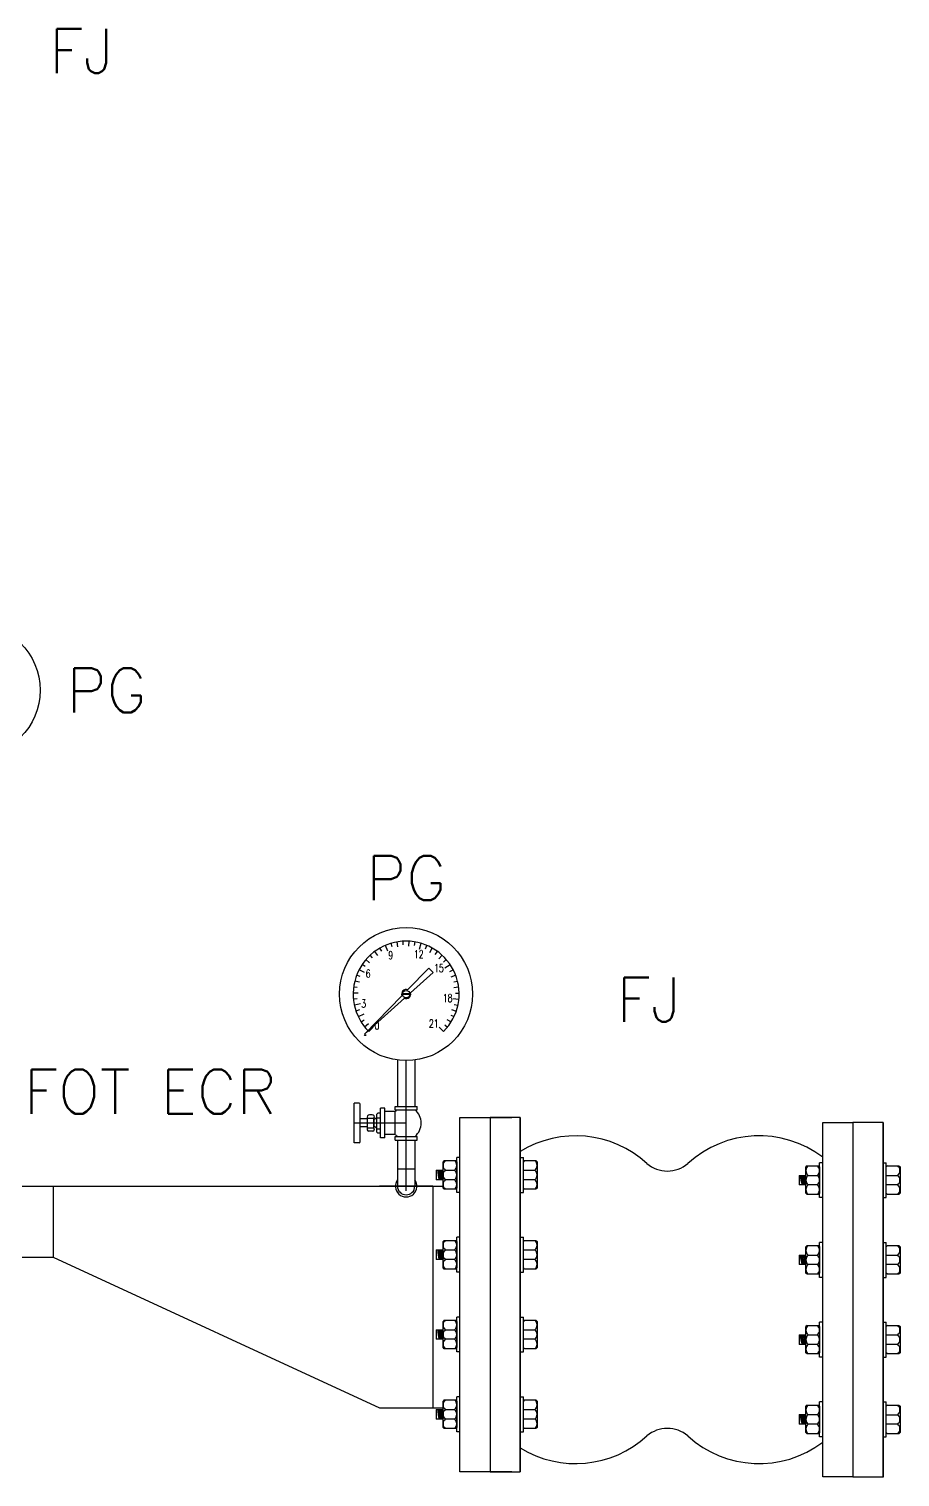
# Model space of a CAD drawing. Header units: inches. Extents: x 51172 to 63334, y -27893 to -10796.
# Drawn here: x 59416 to 59907, y -27186 to -26369 of the extents above; entities that cross this region are included whole.
import ezdxf
from ezdxf.enums import TextEntityAlignment as Align

# ---------------------------------------------------------------- set-up
doc = ezdxf.new("R2010")
doc.units = ezdxf.units.IN
doc.header["$MEASUREMENT"] = 0
doc.layers.add('M-HVAC-PIPE-TEXT', color=2, linetype='Continuous', lineweight=25)
doc.styles.add('RomanS', font='romans.shx', dxfattribs={"width": 0.8})
doc.styles.add('SIMS', font='simplex.shx')

msp = doc.modelspace()

# ---------------------------------------------------------------- linework, layer by layer
at = {"color": 5}
for p, q in [((59623.85, -26886.78), (59623.37, -26884.05)), ((59626.9, -26885.73), (59626.78, -26883.65)), ((59630.05, -26886.42), (59630.21, -26883.65)), ((59633.26, -26886.1), (59633.62, -26884.04)), ((59609.62, -26893.09), (59608.21, -26891.56)), ((59612.49, -26891.62), (59610.85, -26889.38)), ((59614.76, -26889.33), (59613.73, -26887.52)), ((59618.16, -26889.19), (59616.8, -26885.99)), ((59620.62, -26886.83), (59620.03, -26884.83)), ((59635.97, -26888.15), (59636.96, -26884.82)), ((59639.37, -26887.9), (59640.19, -26885.98)), ((59641.89, -26889.92), (59643.26, -26887.5)), ((59644.91, -26891.05), (59646.14, -26889.37)), ((59646.9, -26893.59), (59648.79, -26891.55)), ((59605.08, -26901.31), (59602, -26899.72)), ((59605.48, -26897.93), (59603.75, -26896.77)), ((59607.94, -26895.84), (59605.83, -26894.04)), ((59629.36, -26911.04), (59641.34, -26898.76)), ((59643.75, -26901.26), (59641.34, -26898.76)), ((59649.59, -26895.37), (59651.17, -26894.02)), ((59650.37, -26898.69), (59653.25, -26896.74)), ((59653.15, -26900.65), (59655, -26899.69)), ((59602.26, -26906.8), (59599.56, -26906.12)), ((59602.54, -26903.59), (59600.6, -26902.85)), ((59630.97, -26912.72), (59643.75, -26901.26)), ((59653.81, -26903.81), (59656.41, -26902.82)), ((59655.42, -26906.61), (59657.44, -26906.09)), ((59601.43, -26912.96), (59598.65, -26912.91)), ((59600.86, -26916.13), (59598.78, -26916.33)), ((59600.98, -26909.76), (59598.91, -26909.49)), ((59604.94, -26936.05), (59626.1, -26914.37)), ((59604.94, -26936.05), (59627.5, -26915.83)), ((59630.58, -26913.29), (59626.43, -26913.29)), ((59630.58, -26913.64), (59626.43, -26913.64)), ((59654.78, -26915.98), (59658.23, -26916.31)), ((59655.35, -26909.83), (59658.1, -26909.46)), ((59656.28, -26912.92), (59658.36, -26912.88)), ((59602.7, -26919), (59599.31, -26919.72)), ((59602.19, -26922.36), (59600.22, -26923.03)), ((59604.64, -26924.73), (59601.5, -26926.21)), ((59654.17, -26922.12), (59656.8, -26923.01)), ((59655.67, -26919.26), (59657.71, -26919.7)), ((59604.91, -26928.12), (59603.14, -26929.22)), ((59607.29, -26930.3), (59605.12, -26932.03)), ((59609.85, -26932.12), (59607.39, -26934.58)), ((59647.18, -26932.12), (59649.63, -26934.57)), ((59650.26, -26930.73), (59651.9, -26932.03)), ((59651.52, -26927.74), (59653.88, -26929.2)), ((59653.64, -26925.3), (59655.52, -26926.19)), ((59623.62, -26950.59), (59623.62, -26976.84)), ((59628.51, -27024.46), (59628.51, -26950.96)), ((59633.4, -26950.59), (59633.4, -26976.84)), ((59602.11, -26975.07), (59599.15, -26975.07)), ((59599.15, -26997.34), (59599.15, -26975.07)), ((59602.58, -26996.86), (59602.58, -26975.55)), ((59609.24, -26981.54), (59607.87, -26981.54)), ((59612.53, -26980.64), (59612.05, -26981.11)), ((59612.05, -26991.39), (59612.05, -26981.11)), ((59614.04, -26980.64), (59612.53, -26980.64)), ((59614.04, -26994.52), (59614.04, -26977.89)), ((59616.58, -26977.89), (59614.04, -26977.89)), ((59616.58, -26994.52), (59616.58, -26977.89)), ((59622.4, -26979.75), (59616.71, -26979.75)), ((59622.32, -26976.84), (59634.69, -26976.84)), ((59622.32, -26978.66), (59622.32, -26976.84)), ((59622.32, -26978.66), (59634.69, -26978.66)), ((59622.4, -26992.68), (59622.4, -26979.75)), ((59634.69, -26978.66), (59634.69, -26976.84)), ((59628.51, -26986.21), (59599.15, -26986.21)), ((59606.76, -26983.83), (59602.58, -26983.83)), ((59606.76, -26988.34), (59602.58, -26988.34)), ((59606.73, -26983.49), (59610.41, -26983.49)), ((59606.74, -26988.97), (59610.39, -26988.97)), ((59606.76, -26988.94), (59606.76, -26983.55)), ((59610.37, -26988.93), (59610.37, -26983.55)), ((59610.55, -26983.83), (59610.37, -26983.83)), ((59610.55, -26988.34), (59610.37, -26988.34)), ((59610.55, -26988.34), (59610.55, -26983.83)), ((59612.05, -26983.2), (59614.04, -26983.2)), ((59612.05, -26989.52), (59614.04, -26989.52)), ((59663.51, -26982.99), (59688.16, -26982.99)), ((59692.85, -26982.99), (59692.85, -27022.99)), ((59692.85, -26982.99), (59692.85, -26992.99)), ((59897.46, -26985.9), (59897.46, -27025.9)), ((59897.46, -26985.9), (59897.46, -26995.9)), ((59602.11, -26997.34), (59599.15, -26997.34)), ((59609.76, -26990.87), (59607.39, -26990.87)), ((59612.53, -26991.86), (59612.05, -26991.39)), ((59614.04, -26991.86), (59612.53, -26991.86)), ((59616.58, -26994.52), (59614.04, -26994.52)), ((59622.42, -26992.68), (59616.58, -26992.68)), ((59622.32, -26993.75), (59634.69, -26993.75)), ((59622.32, -26995.93), (59622.32, -26993.75)), ((59622.32, -26995.93), (59634.69, -26995.93)), ((59623.62, -26995.93), (59623.62, -27021.82)), ((59633.4, -26995.93), (59633.4, -27021.82)), ((59634.69, -26995.93), (59634.69, -26993.75)), ((59692.85, -26992.99), (59692.85, -27037.99)), ((59897.46, -26995.9), (59897.46, -27040.9)), ((59863.43, -27166.3), (59863.43, -27005.43)), ((59623.62, -27012.04), (59633.4, -27012.04)), ((59645.45, -27012.8), (59645.45, -27018.18)), ((59389.44, -27021.82), (59429.44, -27021.82)), ((59429.44, -27021.82), (59429.44, -27061.82)), ((59429.44, -27021.82), (59643.51, -27021.82)), ((59643.51, -27021.82), (59613.51, -27021.82)), ((59643.51, -27021.82), (59643.51, -27146.82)), ((59643.51, -27021.82), (59649.3, -27021.82)), ((59692.85, -27022.99), (59692.85, -27062.99)), ((59850.06, -27015.71), (59850.06, -27021.09)), ((59897.46, -27025.9), (59897.46, -27065.9)), ((59692.85, -27037.99), (59692.85, -27082.99)), ((59897.46, -27040.9), (59897.46, -27085.9)), ((59389.44, -27061.82), (59429.44, -27061.82)), ((59429.44, -27061.82), (59613.51, -27146.82)), ((59645.45, -27057.8), (59645.45, -27063.18)), ((59692.85, -27062.99), (59692.85, -27102.99)), ((59850.06, -27060.71), (59850.06, -27066.09)), ((59897.46, -27065.9), (59897.46, -27105.9)), ((59692.85, -27082.99), (59692.85, -27127.99)), ((59897.46, -27085.9), (59897.46, -27130.9)), ((59645.45, -27102.8), (59645.45, -27108.18)), ((59692.85, -27102.99), (59692.85, -27142.99)), ((59850.06, -27105.71), (59850.06, -27111.09)), ((59897.46, -27105.9), (59897.46, -27145.9)), ((59692.85, -27127.99), (59692.85, -27172.99)), ((59897.46, -27130.9), (59897.46, -27175.9)), ((59692.85, -27142.99), (59692.85, -27182.99)), ((59613.51, -27146.82), (59643.51, -27146.82)), ((59643.51, -27146.82), (59649.3, -27146.82)), ((59645.45, -27147.8), (59645.45, -27153.18)), ((59850.06, -27150.71), (59850.06, -27156.09)), ((59897.46, -27145.9), (59897.46, -27185.9)), ((59692.85, -27172.99), (59692.85, -27182.99)), ((59897.46, -27175.9), (59897.46, -27185.9)), ((59688.16, -27182.99), (59663.51, -27182.99))]:
    msp.add_line(p, q, dxfattribs=at)
at = {"color": 5, "linetype": 'Continuous'}
for p, q in [((59675.83, -26982.99), (59675.83, -27182.99)), ((59657.04, -27025.33), (59657.04, -27005.65)), ((59658.82, -27005.65), (59657.04, -27005.65)), ((59692.85, -27005.65), (59694.63, -27005.65)), ((59694.63, -27025.33), (59694.63, -27005.65)), ((59645.45, -27012.8), (59649.3, -27012.8)), ((59649.94, -27007.42), (59649.3, -27008.07)), ((59649.3, -27022.91), (59649.3, -27008.07)), ((59649.94, -27007.42), (59656.4, -27007.42)), ((59650.58, -27012.8), (59655.73, -27012.8)), ((59656.4, -27007.42), (59657.04, -27008.07)), ((59657.04, -27008.07), (59657.04, -27022.91)), ((59695.27, -27007.42), (59694.63, -27008.07)), ((59694.63, -27012.8), (59701.06, -27012.8)), ((59695.27, -27007.42), (59701.72, -27007.42)), ((59701.72, -27007.42), (59702.37, -27008.07)), ((59702.37, -27008.07), (59702.37, -27022.91)), ((59854.55, -27010.34), (59853.9, -27010.98)), ((59853.9, -27025.83), (59853.9, -27010.98)), ((59854.55, -27010.34), (59861, -27010.34)), ((59861, -27010.34), (59861.65, -27010.98)), ((59861.65, -27028.25), (59861.65, -27008.56)), ((59863.43, -27008.56), (59861.65, -27008.56)), ((59861.65, -27010.98), (59861.65, -27025.83)), ((59897.46, -27008.56), (59899.24, -27008.56)), ((59899.24, -27028.25), (59899.24, -27008.56)), ((59899.88, -27010.34), (59899.24, -27010.98)), ((59899.88, -27010.34), (59906.33, -27010.34)), ((59906.33, -27010.34), (59906.98, -27010.98)), ((59906.98, -27010.98), (59906.98, -27025.82)), ((59649.3, -27018.18), (59645.45, -27018.18)), ((59649.94, -27023.56), (59649.3, -27022.91)), ((59655.73, -27018.18), (59650.58, -27018.18)), ((59657.04, -27022.91), (59656.4, -27023.56)), ((59701.06, -27018.18), (59694.63, -27018.18)), ((59695.27, -27023.55), (59694.63, -27022.91)), ((59702.37, -27022.91), (59701.72, -27023.55)), ((59850.06, -27015.71), (59853.9, -27015.71)), ((59853.9, -27021.09), (59850.06, -27021.09)), ((59855.19, -27015.71), (59860.34, -27015.71)), ((59860.34, -27021.09), (59855.19, -27021.09)), ((59899.24, -27015.72), (59905.67, -27015.72)), ((59905.67, -27021.09), (59899.24, -27021.09)), ((59656.4, -27023.56), (59649.94, -27023.56)), ((59658.82, -27025.33), (59657.04, -27025.33)), ((59692.85, -27025.33), (59694.63, -27025.33)), ((59701.72, -27023.55), (59695.27, -27023.55)), ((59854.55, -27026.47), (59853.9, -27025.83)), ((59861, -27026.47), (59854.55, -27026.47)), ((59861.65, -27025.83), (59861, -27026.47)), ((59863.43, -27028.25), (59861.65, -27028.25)), ((59897.46, -27028.25), (59899.24, -27028.25)), ((59899.88, -27026.47), (59899.24, -27025.82)), ((59906.33, -27026.47), (59899.88, -27026.47)), ((59906.98, -27025.82), (59906.33, -27026.47)), ((59649.94, -27052.42), (59649.3, -27053.07)), ((59649.3, -27067.91), (59649.3, -27053.07)), ((59649.94, -27052.42), (59656.4, -27052.42)), ((59656.4, -27052.42), (59657.04, -27053.07)), ((59657.04, -27070.33), (59657.04, -27050.65)), ((59658.82, -27050.65), (59657.04, -27050.65)), ((59657.04, -27053.07), (59657.04, -27067.91)), ((59692.85, -27050.65), (59694.63, -27050.65)), ((59694.63, -27070.33), (59694.63, -27050.65)), ((59695.27, -27052.42), (59694.63, -27053.07)), ((59695.27, -27052.42), (59701.72, -27052.42)), ((59701.72, -27052.42), (59702.37, -27053.07)), ((59702.37, -27053.07), (59702.37, -27067.91)), ((59854.55, -27055.34), (59853.9, -27055.98)), ((59854.55, -27055.34), (59861, -27055.34)), ((59861, -27055.34), (59861.65, -27055.98)), ((59861.65, -27073.25), (59861.65, -27053.56)), ((59863.43, -27053.56), (59861.65, -27053.56)), ((59897.46, -27053.56), (59899.24, -27053.56)), ((59899.24, -27073.25), (59899.24, -27053.56)), ((59899.88, -27055.34), (59899.24, -27055.98)), ((59899.88, -27055.34), (59906.33, -27055.34)), ((59906.33, -27055.34), (59906.98, -27055.98)), ((59645.45, -27057.8), (59649.3, -27057.8)), ((59649.3, -27063.18), (59645.45, -27063.18)), ((59650.58, -27057.8), (59655.73, -27057.8)), ((59655.73, -27063.18), (59650.58, -27063.18)), ((59694.63, -27057.8), (59701.06, -27057.8)), ((59701.06, -27063.18), (59694.63, -27063.18)), ((59850.06, -27060.71), (59853.9, -27060.71)), ((59853.9, -27070.83), (59853.9, -27055.98)), ((59855.19, -27060.71), (59860.34, -27060.71)), ((59861.65, -27055.98), (59861.65, -27070.83)), ((59899.24, -27060.72), (59905.67, -27060.72)), ((59906.98, -27055.98), (59906.98, -27070.82)), ((59649.94, -27068.56), (59649.3, -27067.91)), ((59656.4, -27068.56), (59649.94, -27068.56)), ((59657.04, -27067.91), (59656.4, -27068.56)), ((59658.82, -27070.33), (59657.04, -27070.33)), ((59692.85, -27070.33), (59694.63, -27070.33)), ((59695.27, -27068.55), (59694.63, -27067.91)), ((59701.72, -27068.55), (59695.27, -27068.55)), ((59702.37, -27067.91), (59701.72, -27068.55)), ((59853.9, -27066.09), (59850.06, -27066.09)), ((59854.55, -27071.47), (59853.9, -27070.83)), ((59861, -27071.47), (59854.55, -27071.47)), ((59860.34, -27066.09), (59855.19, -27066.09)), ((59861.65, -27070.83), (59861, -27071.47)), ((59905.67, -27066.09), (59899.24, -27066.09)), ((59899.88, -27071.47), (59899.24, -27070.82)), ((59906.33, -27071.47), (59899.88, -27071.47)), ((59906.98, -27070.82), (59906.33, -27071.47)), ((59863.43, -27073.25), (59861.65, -27073.25)), ((59897.46, -27073.25), (59899.24, -27073.25)), ((59657.04, -27115.33), (59657.04, -27095.65)), ((59658.82, -27095.65), (59657.04, -27095.65)), ((59692.85, -27095.65), (59694.63, -27095.65)), ((59694.63, -27115.33), (59694.63, -27095.65)), ((59645.45, -27102.8), (59649.3, -27102.8)), ((59649.94, -27097.42), (59649.3, -27098.07)), ((59649.3, -27112.91), (59649.3, -27098.07)), ((59649.94, -27097.42), (59656.4, -27097.42)), ((59650.58, -27102.8), (59655.73, -27102.8)), ((59656.4, -27097.42), (59657.04, -27098.07)), ((59657.04, -27098.07), (59657.04, -27112.91)), ((59695.27, -27097.42), (59694.63, -27098.07)), ((59694.63, -27102.8), (59701.06, -27102.8)), ((59695.27, -27097.42), (59701.72, -27097.42)), ((59701.72, -27097.42), (59702.37, -27098.07)), ((59702.37, -27098.07), (59702.37, -27112.91)), ((59854.55, -27100.34), (59853.9, -27100.98)), ((59853.9, -27115.83), (59853.9, -27100.98)), ((59854.55, -27100.34), (59861, -27100.34)), ((59861, -27100.34), (59861.65, -27100.98)), ((59861.65, -27118.25), (59861.65, -27098.56)), ((59863.43, -27098.56), (59861.65, -27098.56)), ((59861.65, -27100.98), (59861.65, -27115.83)), ((59897.46, -27098.56), (59899.24, -27098.56)), ((59899.24, -27118.25), (59899.24, -27098.56)), ((59899.88, -27100.34), (59899.24, -27100.98)), ((59899.88, -27100.34), (59906.33, -27100.34)), ((59906.33, -27100.34), (59906.98, -27100.98)), ((59906.98, -27100.98), (59906.98, -27115.82)), ((59649.3, -27108.18), (59645.45, -27108.18)), ((59649.94, -27113.56), (59649.3, -27112.91)), ((59655.73, -27108.18), (59650.58, -27108.18)), ((59657.04, -27112.91), (59656.4, -27113.56)), ((59701.06, -27108.18), (59694.63, -27108.18)), ((59695.27, -27113.55), (59694.63, -27112.91)), ((59702.37, -27112.91), (59701.72, -27113.55)), ((59850.06, -27105.71), (59853.9, -27105.71)), ((59853.9, -27111.09), (59850.06, -27111.09)), ((59855.19, -27105.71), (59860.34, -27105.71)), ((59860.34, -27111.09), (59855.19, -27111.09)), ((59899.24, -27105.72), (59905.67, -27105.72)), ((59905.67, -27111.09), (59899.24, -27111.09)), ((59656.4, -27113.56), (59649.94, -27113.56)), ((59658.82, -27115.33), (59657.04, -27115.33)), ((59692.85, -27115.33), (59694.63, -27115.33)), ((59701.72, -27113.55), (59695.27, -27113.55)), ((59854.55, -27116.47), (59853.9, -27115.83)), ((59861, -27116.47), (59854.55, -27116.47)), ((59861.65, -27115.83), (59861, -27116.47)), ((59863.43, -27118.25), (59861.65, -27118.25)), ((59897.46, -27118.25), (59899.24, -27118.25)), ((59899.88, -27116.47), (59899.24, -27115.82)), ((59906.33, -27116.47), (59899.88, -27116.47)), ((59906.98, -27115.82), (59906.33, -27116.47)), ((59649.94, -27142.42), (59649.3, -27143.07)), ((59649.3, -27157.91), (59649.3, -27143.07)), ((59649.94, -27142.42), (59656.4, -27142.42)), ((59656.4, -27142.42), (59657.04, -27143.07)), ((59657.04, -27160.33), (59657.04, -27140.65)), ((59658.82, -27140.65), (59657.04, -27140.65)), ((59657.04, -27143.07), (59657.04, -27157.91)), ((59692.85, -27140.65), (59694.63, -27140.65)), ((59694.63, -27160.33), (59694.63, -27140.65)), ((59695.27, -27142.42), (59694.63, -27143.07)), ((59695.27, -27142.42), (59701.72, -27142.42)), ((59701.72, -27142.42), (59702.37, -27143.07)), ((59702.37, -27143.07), (59702.37, -27157.91)), ((59854.55, -27145.34), (59853.9, -27145.98)), ((59854.55, -27145.34), (59861, -27145.34)), ((59861, -27145.34), (59861.65, -27145.98)), ((59861.65, -27163.25), (59861.65, -27143.56)), ((59863.43, -27143.56), (59861.65, -27143.56)), ((59897.46, -27143.56), (59899.24, -27143.56)), ((59899.24, -27163.25), (59899.24, -27143.56)), ((59899.88, -27145.34), (59899.24, -27145.98)), ((59899.88, -27145.34), (59906.33, -27145.34)), ((59906.33, -27145.34), (59906.98, -27145.98)), ((59645.45, -27147.8), (59649.3, -27147.8)), ((59649.3, -27153.18), (59645.45, -27153.18)), ((59650.58, -27147.8), (59655.73, -27147.8)), ((59655.73, -27153.18), (59650.58, -27153.18)), ((59694.63, -27147.8), (59701.06, -27147.8)), ((59701.06, -27153.18), (59694.63, -27153.18)), ((59850.06, -27150.71), (59853.9, -27150.71)), ((59853.9, -27160.83), (59853.9, -27145.98)), ((59855.19, -27150.71), (59860.34, -27150.71)), ((59861.65, -27145.98), (59861.65, -27160.83)), ((59899.24, -27150.72), (59905.67, -27150.72)), ((59906.98, -27145.98), (59906.98, -27160.82)), ((59649.94, -27158.56), (59649.3, -27157.91)), ((59656.4, -27158.56), (59649.94, -27158.56)), ((59657.04, -27157.91), (59656.4, -27158.56)), ((59658.82, -27160.33), (59657.04, -27160.33)), ((59692.85, -27160.33), (59694.63, -27160.33)), ((59695.27, -27158.55), (59694.63, -27157.91)), ((59701.72, -27158.55), (59695.27, -27158.55)), ((59702.37, -27157.91), (59701.72, -27158.55)), ((59853.9, -27156.09), (59850.06, -27156.09)), ((59854.55, -27161.47), (59853.9, -27160.83)), ((59861, -27161.47), (59854.55, -27161.47)), ((59860.34, -27156.09), (59855.19, -27156.09)), ((59861.65, -27160.83), (59861, -27161.47)), ((59905.67, -27156.09), (59899.24, -27156.09)), ((59899.88, -27161.47), (59899.24, -27160.82)), ((59906.33, -27161.47), (59899.88, -27161.47)), ((59906.98, -27160.82), (59906.33, -27161.47)), ((59863.43, -27163.25), (59861.65, -27163.25)), ((59897.46, -27163.25), (59899.24, -27163.25))]:
    msp.add_line(p, q, dxfattribs=at)
at = {"color": 5}
for points in [[(59658.82, -26982.99), (59675.83, -26982.99), (59675.83, -27182.91), (59658.82, -27182.91)], [(59692.85, -26982.99), (59675.83, -26982.99), (59675.83, -27182.91), (59692.85, -27182.91)], [(59863.43, -26985.9), (59880.44, -26985.9), (59880.44, -27185.83), (59863.43, -27185.83)], [(59863.43, -26985.9), (59880.44, -26985.9), (59880.44, -27185.83), (59863.43, -27185.83)], [(59897.46, -26985.9), (59880.44, -26985.9), (59880.44, -27185.83), (59897.46, -27185.83)], [(59897.46, -26985.9), (59880.44, -26985.9), (59880.44, -27185.83), (59897.46, -27185.83)]]:
    msp.add_lwpolyline(points, close=True, dxfattribs=at)
for centre, radius in [((59384.6, -26742.04), 37.5), ((59628.51, -26913.46), 37.5), ((59628.51, -26913.46), 2.08), ((59605.43, -26936.54), 0.347)]:
    msp.add_circle(centre, radius, dxfattribs=at)
for centre, radius, start, end in [((59628.51, -26913.46), 29.86, 315, 225), ((59628.51, -26913.46), 2.57, 70.72605, 200.65395), ((59628.51, -26913.46), 2.57, 246.90774, 16.83565), ((59602.11, -26975.55), 0.477, 0, 90), ((59607.82, -26982.82), 1.28, 87.34509, 214.64921), ((59609.32, -26982.82), 1.28, 325.35079, 92.65491), ((59630.12, -26986.21), 10.06, 131.43703, 140.11207), ((59626.9, -26986.21), 10.06, 311.43703, 48.56297), ((59607.82, -26989.66), 1.28, 145.35079, 250.75562), ((59609.32, -26989.66), 1.28, 289.24438, 34.64921), ((59610.51, -26989.92), 1.58, 14.71125, 90), ((59610.54, -26982.27), 1.58, 270, 345.28875), ((59602.11, -26996.86), 0.477, 270, 0), ((59630.12, -26986.21), 10.06, 220.071, 228.56297), ((59628.51, -27021.82), 6.09, 143.38837, 36.61163), ((59628.51, -27021.82), 4.89, 180, 0)]:
    msp.add_arc(centre, radius, start, end, dxfattribs=at)
at = {"color": 5, "linetype": 'Continuous'}
for centre, radius, start, end in [((59724.06, -27053.12), 59.69, 47.68611, 121.52192), ((59827.53, -27053.12), 59.69, 53.03281, 132.31389), ((59659.12, -27013.24), 12.83, 178.14066, 202.6587), ((59659.12, -27013.24), 12.18, 178.14066, 203.93193), ((59659.12, -27013.24), 11.54, 178.14066, 205.36256), ((59659.12, -27013.24), 10.89, 178.14066, 205.63809), ((59659.12, -27013.24), 10.25, 178.14066, 196.5975), ((59652.79, -27010.11), 3.48, 129.38487, 230.61513), ((59652.79, -27015.49), 3.48, 129.38487, 230.61513), ((59653.52, -27010.11), 3.48, 309.38487, 50.61513), ((59653.52, -27015.49), 3.48, 309.38487, 50.61513), ((59698.85, -27010.11), 3.48, 309.38487, 50.61513), ((59698.85, -27015.49), 3.48, 309.38487, 50.61513), ((59775.79, -26995.61), 17.67, 229.15893, 310.84107), ((59857.4, -27013.03), 3.48, 129.38487, 230.61513), ((59858.13, -27013.03), 3.48, 309.38487, 50.61513), ((59903.46, -27013.03), 3.48, 309.38487, 50.61513), ((59652.79, -27020.87), 3.48, 129.38487, 230.61513), ((59653.52, -27020.87), 3.48, 309.38487, 50.61513), ((59698.85, -27020.86), 3.48, 309.38487, 50.61513), ((59863.72, -27016.15), 12.83, 178.14066, 202.6587), ((59863.72, -27016.15), 12.18, 178.14066, 203.93193), ((59863.72, -27016.15), 11.54, 178.14066, 205.36256), ((59863.72, -27016.15), 10.89, 178.14066, 205.63809), ((59863.72, -27016.15), 10.25, 178.14066, 196.5975), ((59857.4, -27018.4), 3.48, 129.38487, 230.61513), ((59857.4, -27023.78), 3.48, 129.38487, 230.61513), ((59858.13, -27018.4), 3.48, 309.38487, 50.61513), ((59858.13, -27023.78), 3.48, 309.38487, 50.61513), ((59903.46, -27018.4), 3.48, 309.38487, 50.61513), ((59903.46, -27023.78), 3.48, 309.38487, 50.61513), ((59652.79, -27055.11), 3.48, 129.38487, 230.61513), ((59653.52, -27055.11), 3.48, 309.38487, 50.61513), ((59698.85, -27055.11), 3.48, 309.38487, 50.61513), ((59857.4, -27058.03), 3.48, 129.38487, 230.61513), ((59858.13, -27058.03), 3.48, 309.38487, 50.61513), ((59903.46, -27058.03), 3.48, 309.38487, 50.61513), ((59659.12, -27058.24), 12.83, 178.14066, 202.6587), ((59659.12, -27058.24), 12.18, 178.14066, 203.93193), ((59659.12, -27058.24), 11.54, 178.14066, 205.36256), ((59659.12, -27058.24), 10.89, 178.14066, 205.63809), ((59659.12, -27058.24), 10.25, 178.14066, 196.5975), ((59652.79, -27060.49), 3.48, 129.38487, 230.61513), ((59652.79, -27065.87), 3.48, 129.38487, 230.61513), ((59653.52, -27060.49), 3.48, 309.38487, 50.61513), ((59653.52, -27065.87), 3.48, 309.38487, 50.61513), ((59698.85, -27060.49), 3.48, 309.38487, 50.61513), ((59698.85, -27065.86), 3.48, 309.38487, 50.61513), ((59863.72, -27061.15), 12.83, 178.14066, 202.6587), ((59863.72, -27061.15), 12.18, 178.14066, 203.93193), ((59863.72, -27061.15), 11.54, 178.14066, 205.36256), ((59863.72, -27061.15), 10.89, 178.14066, 205.63809), ((59863.72, -27061.15), 10.25, 178.14066, 196.5975), ((59857.4, -27063.4), 3.48, 129.38487, 230.61513), ((59858.13, -27063.4), 3.48, 309.38487, 50.61513), ((59903.46, -27063.4), 3.48, 309.38487, 50.61513), ((59857.4, -27068.78), 3.48, 129.38487, 230.61513), ((59858.13, -27068.78), 3.48, 309.38487, 50.61513), ((59903.46, -27068.78), 3.48, 309.38487, 50.61513), ((59659.12, -27103.24), 12.83, 178.14066, 202.6587), ((59659.12, -27103.24), 12.18, 178.14066, 203.93193), ((59659.12, -27103.24), 11.54, 178.14066, 205.36256), ((59659.12, -27103.24), 10.89, 178.14066, 205.63809), ((59659.12, -27103.24), 10.25, 178.14066, 196.5975), ((59652.79, -27100.11), 3.48, 129.38487, 230.61513), ((59652.79, -27105.49), 3.48, 129.38487, 230.61513), ((59653.52, -27100.11), 3.48, 309.38487, 50.61513), ((59653.52, -27105.49), 3.48, 309.38487, 50.61513), ((59698.85, -27100.11), 3.48, 309.38487, 50.61513), ((59698.85, -27105.49), 3.48, 309.38487, 50.61513), ((59857.4, -27103.03), 3.48, 129.38487, 230.61513), ((59858.13, -27103.03), 3.48, 309.38487, 50.61513), ((59903.46, -27103.03), 3.48, 309.38487, 50.61513), ((59652.79, -27110.87), 3.48, 129.38487, 230.61513), ((59653.52, -27110.87), 3.48, 309.38487, 50.61513), ((59698.85, -27110.86), 3.48, 309.38487, 50.61513), ((59863.72, -27106.15), 12.83, 178.14066, 202.6587), ((59863.72, -27106.15), 12.18, 178.14066, 203.93193), ((59863.72, -27106.15), 11.54, 178.14066, 205.36256), ((59863.72, -27106.15), 10.89, 178.14066, 205.63809), ((59863.72, -27106.15), 10.25, 178.14066, 196.5975), ((59857.4, -27108.4), 3.48, 129.38487, 230.61513), ((59857.4, -27113.78), 3.48, 129.38487, 230.61513), ((59858.13, -27108.4), 3.48, 309.38487, 50.61513), ((59858.13, -27113.78), 3.48, 309.38487, 50.61513), ((59903.46, -27108.4), 3.48, 309.38487, 50.61513), ((59903.46, -27113.78), 3.48, 309.38487, 50.61513), ((59652.79, -27145.11), 3.48, 129.38487, 230.61513), ((59653.52, -27145.11), 3.48, 309.38487, 50.61513), ((59698.85, -27145.11), 3.48, 309.38487, 50.61513), ((59857.4, -27148.03), 3.48, 129.38487, 230.61513), ((59858.13, -27148.03), 3.48, 309.38487, 50.61513), ((59903.46, -27148.03), 3.48, 309.38487, 50.61513), ((59659.12, -27148.24), 12.83, 178.14066, 202.6587), ((59659.12, -27148.24), 12.18, 178.14066, 203.93193), ((59659.12, -27148.24), 11.54, 178.14066, 205.36256), ((59659.12, -27148.24), 10.89, 178.14066, 205.63809), ((59659.12, -27148.24), 10.25, 178.14066, 196.5975), ((59652.79, -27150.49), 3.48, 129.38487, 230.61513), ((59652.79, -27155.87), 3.48, 129.38487, 230.61513), ((59653.52, -27150.49), 3.48, 309.38487, 50.61513), ((59653.52, -27155.87), 3.48, 309.38487, 50.61513), ((59698.85, -27150.49), 3.48, 309.38487, 50.61513), ((59698.85, -27155.86), 3.48, 309.38487, 50.61513), ((59863.72, -27151.15), 12.83, 178.14066, 202.6587), ((59863.72, -27151.15), 12.18, 178.14066, 203.93193), ((59863.72, -27151.15), 11.54, 178.14066, 205.36256), ((59863.72, -27151.15), 10.89, 178.14066, 205.63809), ((59863.72, -27151.15), 10.25, 178.14066, 196.5975), ((59857.4, -27153.4), 3.48, 129.38487, 230.61513), ((59858.13, -27153.4), 3.48, 309.38487, 50.61513), ((59903.46, -27153.4), 3.48, 309.38487, 50.61513), ((59775.79, -27176.12), 17.67, 49.15893, 130.84107), ((59857.4, -27158.78), 3.48, 129.38487, 230.61513), ((59858.13, -27158.78), 3.48, 309.38487, 50.61513), ((59903.46, -27158.78), 3.48, 309.38487, 50.61513), ((59724.06, -27118.61), 59.69, 238.47808, 312.31389), ((59827.53, -27118.61), 59.69, 227.68611, 306.96719)]:
    msp.add_arc(centre, radius, start, end, dxfattribs=at)

# ---------------------------------------------------------------- texts
at = {"color": 5, "style": 'RomanS', "width": 0.7}
for s, height, p in [('9', 4.51, (59619.82, -26891.56)), ('12', 4.514, (59635.63, -26890.98)), ('6', 4.51, (59607.05, -26901.86)), ('15', 4.514, (59647, -26898.82)), ('3', 4.51, (59604.56, -26918.86)), ('18', 4.514, (59651.92, -26915.68)), ('0', 4.51, (59612.06, -26931.25)), ('21', 4.514, (59644.07, -26930.07))]:
    msp.add_text(s, height=height, rotation=360, dxfattribs=at).set_placement(p, align=Align.MIDDLE)
at = {"layer": 'M-HVAC-PIPE-TEXT', "color": 3, "char_height": 25, "width": 249.05, "attachment_point": 1, "style": 'SIMS'}
for s, insert in [('\\A1;FJ', (59427.19, -26369, -422.18)), ('\\A1;PG', (59437.09, -26729.56, -422.18)), ('\\A1;PG', (59606.07, -26835.49, -422.18)), ('\\A1;FJ', (59747.14, -26904.09, -422.18)), ('\\A1;FOT ECR', (59412.95, -26955.92, -422.18))]:
    msp.add_mtext(s, dxfattribs=dict(at, insert=insert))

doc.saveas('drawing.dxf')
